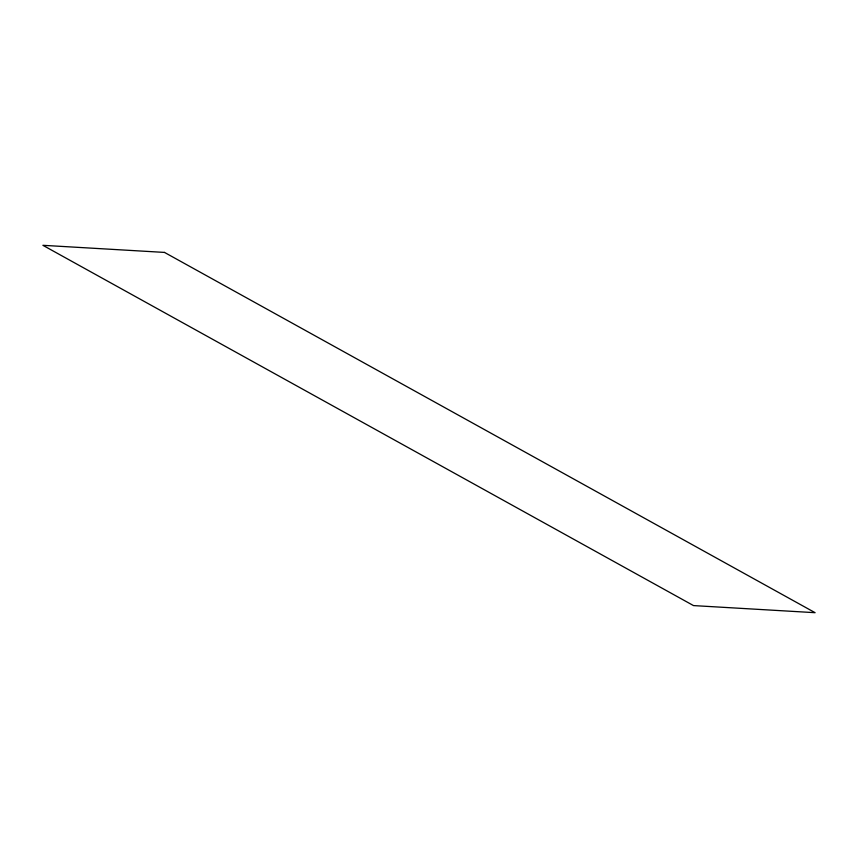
<?xml version="1.0" encoding="UTF-8"?>
<svg xmlns="http://www.w3.org/2000/svg" width="858" height="858" viewBox="0 0 858 858"><rect width="100%" height="100%" fill="white"/><g stroke="black" fill="none" stroke-linecap="round" stroke-linejoin="round"><path stroke-width="1.29" d="M164.489 252.413L42.9 245.313L693.511 605.587L815.1 612.687L164.489 252.413"/></g></svg>
